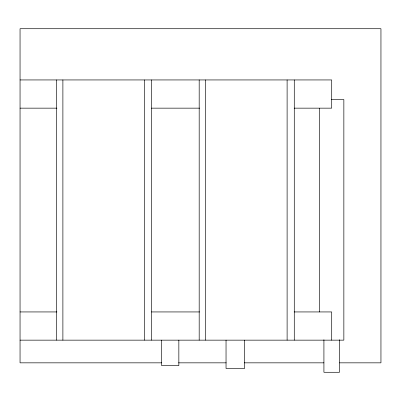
<?xml version="1.0" encoding="UTF-8"?>
<svg xmlns="http://www.w3.org/2000/svg" width="401" height="401" viewBox="0 0 401 401"><rect width="100%" height="100%" fill="white"/><g stroke="black" fill="none" stroke-linecap="round" stroke-linejoin="round"><path stroke-width="0.6" d="M20.05 79.939L331.707 79.939L331.707 108.155L294.159 108.155M331.356 99.553L343.852 99.553L343.852 340.153L20.05 340.153M20.05 108.155L56.972 108.155M151.473 108.155L199.658 108.155M20.05 311.938L56.972 311.938M151.473 311.938L199.658 311.938M294.159 311.938L331.707 311.938L331.707 340.153M161.653 362.84L20.05 362.84L20.05 28.717L380.95 28.717L380.95 362.84L339.597 362.84M178.57 362.84L226.189 362.84M244.359 362.84L323.933 362.84M339.497 339.757L339.497 372.283L323.918 372.283L323.918 339.757M319.557 108.325L319.557 311.958M294.279 79.939L294.279 340.153M287.111 79.939L287.111 340.153M244.585 340.153L244.585 368.494L226.039 368.494L226.039 340.153M205.477 79.939L205.477 340.153M199.187 79.939L199.187 340.153M178.846 340.153L178.846 365.622L161.603 365.622L161.603 340.153M151.688 79.939L151.688 340.153M144.525 79.939L144.525 340.153M62.887 79.939L62.887 340.153M56.601 79.939L56.601 340.153"/></g></svg>
